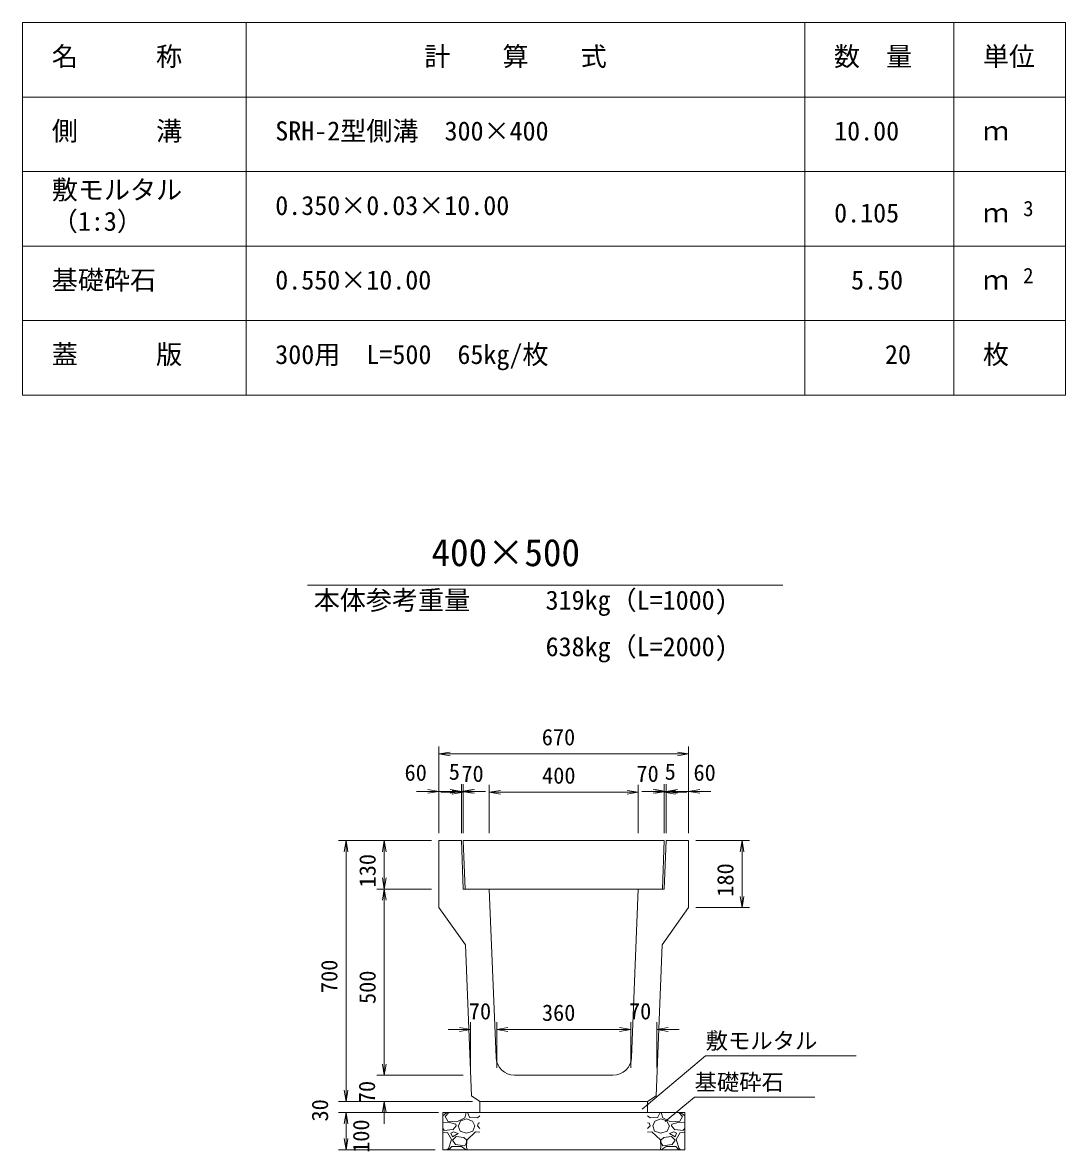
# Model space of a CAD drawing. Units: millimetres, scale not verified. Extents: x 0 to 84100, y 0 to 59400.
# Drawn here: x 31271 to 45271, y 29123 to 44274 of the extents above; entities that cross this region are included whole.
import ezdxf
from ezdxf.enums import TextEntityAlignment as Align

# ---------------------------------------------------------------- set-up
doc = ezdxf.new("R2010")
doc.units = ezdxf.units.MM
doc.header["$LTSCALE"] = 100
for name, color, linetype, lineweight in [('D-MTR-FRAM（材料表図枠）', 2, 'Continuous', 18), ('D-STR-DIM（寸法）', 7, 'Continuous', 18), ('D-STR-HTXT（旗揚げ）', 7, 'Continuous', 18), ('D-STR-STRn（構造物）', 7, 'Continuous', 18), ('D-STR（構造物外形線）', 1, 'Continuous', 18)]:
    doc.layers.add(name, color=color, linetype=linetype, lineweight=lineweight)
for name, color, linetype in [('D-MTR-TXT(文字列）', 7, 'Continuous'), ('D-STR-TXT（文字）', 7, 'Continuous'), ('D-TTL-TXT（文字）', 7, 'Continuous')]:
    doc.layers.add(name, color=color, linetype=linetype)
doc.styles.add('ＭＳ ゴシック', font='')
doc.styles.get('ＭＳ ゴシック').set_extended_font_data('MS Gothic')

msp = doc.modelspace()

# ---------------------------------------------------------------- linework, layer by layer
at = {"layer": 'D-MTR-FRAM（材料表図枠）'}
for p, q in [((31271.4, 44273.7), (45271.4, 44273.7)), ((31271.4, 39273.7), (31271.4, 44273.7)), ((34271.4, 39273.7), (34271.4, 44273.7)), ((41771.4, 39273.7), (41771.4, 44273.7)), ((43771.4, 41073.7), (43771.4, 44273.7)), ((43771.4, 39273.7), (43771.4, 44273.7)), ((45271.4, 39273.7), (45271.4, 44273.7)), ((31271.4, 43273.7), (45271.4, 43273.7)), ((31271.4, 42273.7), (45271.4, 42273.7)), ((31271.4, 41273.7), (45271.4, 41273.7)), ((31271.4, 40273.7), (45271.4, 40273.7)), ((31271.4, 39273.7), (45271.4, 39273.7))]:
    msp.add_line(p, q, dxfattribs=at)
at = {"layer": 'D-STR-DIM（寸法）'}
for p, q in [((36861.8, 33394.7), (36861.8, 34557.3)), ((40211.8, 33394.7), (40211.8, 34557.3)), ((36861.8, 34457.3), (37011.8, 34482.3)), ((37011.8, 34432.3), (36861.8, 34457.3)), ((36861.8, 34457.3), (37011.8, 34457.3)), ((40061.8, 34457.3), (37011.8, 34457.3)), ((40061.8, 34482.3), (40211.8, 34457.3)), ((40211.8, 34457.3), (40061.8, 34432.3)), ((40211.8, 34457.3), (40061.8, 34457.3)), ((36711.8, 33953.9), (36561.8, 33953.9)), ((36711.8, 33978.9), (36861.8, 33953.9)), ((36861.8, 33953.9), (36711.8, 33928.9)), ((36861.8, 33953.9), (36711.8, 33953.9)), ((36861.8, 33394.7), (36861.8, 34053.9)), ((37011.8, 33953.9), (36861.8, 33953.9)), ((37036.8, 33942.6), (36886.8, 33942.6)), ((37011.8, 33978.9), (37161.8, 33953.9)), ((37161.8, 33953.9), (37011.8, 33928.9)), ((37161.8, 33953.9), (37011.8, 33953.9)), ((37036.8, 33967.6), (37186.8, 33942.6)), ((37186.8, 33942.6), (37036.8, 33917.6)), ((37186.8, 33942.6), (37036.8, 33942.6)), ((37161.8, 33394.7), (37161.8, 34053.9)), ((37161.8, 33394.7), (37161.8, 34053.9)), ((37161.8, 33953.9), (37311.8, 33978.9)), ((37311.8, 33928.9), (37161.8, 33953.9)), ((37161.8, 33953.9), (37311.8, 33953.9)), ((37186.8, 33394.7), (37186.8, 34053.9)), ((37186.8, 33394.7), (37186.8, 34042.6)), ((37186.8, 33953.9), (37336.8, 33978.9)), ((37336.8, 33928.9), (37186.8, 33953.9)), ((37186.8, 33953.9), (37336.8, 33953.9)), ((37311.8, 33953.9), (37461.8, 33953.9)), ((37336.8, 33953.9), (37486.8, 33953.9)), ((37536.8, 33394.7), (37536.8, 34042.6)), ((37536.8, 33394.7), (37536.8, 34042.6)), ((37536.8, 33942.6), (37686.8, 33967.6)), ((37536.8, 33942.6), (37686.8, 33967.6)), ((37686.8, 33917.6), (37536.8, 33942.6)), ((37536.8, 33942.6), (37686.8, 33942.6)), ((37686.8, 33917.6), (37536.8, 33942.6)), ((37536.8, 33942.6), (37686.8, 33942.6)), ((37686.8, 33942.6), (39386.8, 33942.6)), ((37686.8, 33942.6), (37836.8, 33942.6)), ((39386.8, 33942.6), (39236.8, 33942.6)), ((39386.8, 33967.6), (39536.8, 33942.6)), ((39386.8, 33967.6), (39536.8, 33942.6)), ((39536.8, 33942.6), (39386.8, 33917.6)), ((39536.8, 33942.6), (39386.8, 33942.6)), ((39536.8, 33942.6), (39386.8, 33917.6)), ((39536.8, 33942.6), (39386.8, 33942.6)), ((39536.8, 33394.7), (39536.8, 34042.6)), ((39536.8, 33394.7), (39536.8, 34042.6)), ((39736.8, 33953.9), (39586.8, 33953.9)), ((39761.8, 33953.9), (39611.8, 33953.9)), ((39736.8, 33978.9), (39886.8, 33953.9)), ((39886.8, 33953.9), (39736.8, 33928.9)), ((39886.8, 33953.9), (39736.8, 33953.9)), ((39761.8, 33978.9), (39911.8, 33953.9)), ((39911.8, 33953.9), (39761.8, 33928.9)), ((39911.8, 33953.9), (39761.8, 33953.9)), ((39886.8, 33394.7), (39886.8, 34053.9)), ((39886.8, 33394.7), (39886.8, 34042.6)), ((39886.8, 33942.6), (40036.8, 33967.6)), ((40036.8, 33917.6), (39886.8, 33942.6)), ((39886.8, 33942.6), (40036.8, 33942.6)), ((39911.8, 33394.7), (39911.8, 34053.9)), ((39911.8, 33394.7), (39911.8, 34053.9)), ((39911.8, 33953.9), (40061.8, 33978.9)), ((40061.8, 33928.9), (39911.8, 33953.9)), ((39911.8, 33953.9), (40061.8, 33953.9)), ((40036.8, 33942.6), (40186.8, 33942.6)), ((40061.8, 33953.9), (40211.8, 33953.9)), ((40211.8, 33394.7), (40211.8, 34053.9)), ((40211.8, 33953.9), (40361.8, 33978.9)), ((40361.8, 33928.9), (40211.8, 33953.9)), ((40211.8, 33953.9), (40361.8, 33953.9)), ((40361.8, 33953.9), (40511.8, 33953.9)), ((36761.8, 33294.7), (35513.4, 33294.7)), ((35588.4, 33144.7), (35613.4, 33294.7)), ((35613.4, 33294.7), (35638.4, 33144.7)), ((35613.4, 33294.7), (35613.4, 33144.7)), ((36761.8, 33294.7), (36027, 33294.7)), ((36102, 33144.7), (36127, 33294.7)), ((36127, 33294.7), (36152, 33144.7)), ((36127, 33294.7), (36127, 33144.7)), ((40311.8, 33294.7), (41031.1, 33294.7)), ((40906.1, 33144.7), (40931.1, 33294.7)), ((40931.1, 33294.7), (40956.1, 33144.7)), ((40931.1, 33294.7), (40931.1, 33144.7)), ((35613.4, 33144.7), (35613.4, 29944.7)), ((36127, 33144.7), (36127, 32794.7)), ((40931.1, 33144.7), (40931.1, 32544.7)), ((36127, 32644.7), (36102, 32794.7)), ((36152, 32794.7), (36127, 32644.7)), ((36127, 32644.7), (36127, 32794.7)), ((36761.8, 32644.7), (36027, 32644.7)), ((36761.8, 32644.7), (36027, 32644.7)), ((36102, 32494.7), (36127, 32644.7)), ((36127, 32644.7), (36152, 32494.7)), ((36127, 32644.7), (36127, 32494.7)), ((36127, 32494.7), (36127, 30294.7)), ((40931.1, 32394.7), (40906.1, 32544.7)), ((40956.1, 32544.7), (40931.1, 32394.7)), ((40931.1, 32394.7), (40931.1, 32544.7)), ((40311.8, 32394.7), (41031.1, 32394.7)), ((37136.8, 30758.8), (36986.8, 30758.8)), ((37136.8, 30783.8), (37286.8, 30758.8)), ((37286.8, 30758.8), (37136.8, 30733.8)), ((37286.8, 30758.8), (37136.8, 30758.8)), ((37286.8, 30244.7), (37286.8, 30858.8)), ((37636.8, 30244.7), (37636.8, 30858.8)), ((37636.8, 30244.7), (37636.8, 30858.8)), ((37636.8, 30758.8), (37786.8, 30783.8)), ((37636.8, 30758.8), (37786.8, 30783.8)), ((37786.8, 30733.8), (37636.8, 30758.8)), ((37636.8, 30758.8), (37786.8, 30758.8)), ((37786.8, 30733.8), (37636.8, 30758.8)), ((37636.8, 30758.8), (37786.8, 30758.8)), ((37786.8, 30758.8), (39286.8, 30758.8)), ((37786.8, 30758.8), (37936.8, 30758.8)), ((39286.8, 30758.8), (39136.8, 30758.8)), ((39286.8, 30783.8), (39436.8, 30758.8)), ((39286.8, 30783.8), (39436.8, 30758.8)), ((39436.8, 30758.8), (39286.8, 30733.8)), ((39436.8, 30758.8), (39286.8, 30758.8)), ((39436.8, 30758.8), (39286.8, 30733.8)), ((39436.8, 30758.8), (39286.8, 30758.8)), ((39436.8, 30244.7), (39436.8, 30858.8)), ((39436.8, 30244.7), (39436.8, 30858.8)), ((39786.8, 30244.7), (39786.8, 30858.8)), ((39786.8, 30758.8), (39936.8, 30783.8)), ((39936.8, 30733.8), (39786.8, 30758.8)), ((39786.8, 30758.8), (39936.8, 30758.8)), ((39936.8, 30758.8), (40086.8, 30758.8)), ((36127, 30294.7), (36127, 30444.7)), ((36127, 30144.7), (36102, 30294.7)), ((36127, 30144.7), (36102, 30294.7)), ((36152, 30294.7), (36127, 30144.7)), ((36127, 30144.7), (36127, 30294.7)), ((36152, 30294.7), (36127, 30144.7)), ((36127, 30144.7), (36127, 30294.7)), ((35613.4, 29944.7), (35613.4, 30094.7)), ((37186.8, 30144.7), (36027, 30144.7)), ((37186.8, 30144.7), (36027, 30144.7)), ((35613.4, 29794.7), (35588.4, 29944.7)), ((35613.4, 29794.7), (35588.4, 29944.7)), ((35638.4, 29944.7), (35613.4, 29794.7)), ((35613.4, 29794.7), (35613.4, 29944.7)), ((35638.4, 29944.7), (35613.4, 29794.7)), ((35613.4, 29794.7), (35613.4, 29944.7)), ((37311.8, 29794.7), (35513.4, 29794.7)), ((37311.8, 29794.7), (35513.4, 29794.7)), ((37311.8, 29794.7), (36027, 29794.7)), ((36102, 29644.7), (36127, 29794.7)), ((36127, 29794.7), (36152, 29644.7)), ((36127, 29794.7), (36127, 29644.7)), ((36811.8, 29644.7), (35513.4, 29644.7)), ((36856.8, 29644.7), (35513.4, 29644.7)), ((35588.4, 29494.7), (35613.4, 29644.7)), ((35588.4, 29494.7), (35613.4, 29644.7)), ((35613.4, 29644.7), (35638.4, 29494.7)), ((35613.4, 29644.7), (35613.4, 29494.7)), ((35613.4, 29644.7), (35638.4, 29494.7)), ((35613.4, 29644.7), (35613.4, 29494.7)), ((36127, 29644.7), (36127, 29494.7)), ((35613.4, 29494.7), (35613.4, 29344.7)), ((35613.4, 29494.7), (35613.4, 29294.7)), ((35613.4, 29144.7), (35588.4, 29294.7)), ((35638.4, 29294.7), (35613.4, 29144.7)), ((35613.4, 29144.7), (35613.4, 29294.7)), ((36811.8, 29144.7), (35513.4, 29144.7))]:
    msp.add_line(p, q, dxfattribs=at)
at = {"layer": 'D-STR-HTXT（旗揚げ）'}
for p, q in [((35097.6, 36723), (41476, 36723)), ((39589, 29690.8), (40441.6, 30407.1)), ((42464.3, 30407.1), (40441.6, 30407.1)), ((39898.5, 29522.2), (40291.8, 29851.9)), ((41908.7, 29851.9), (40291.8, 29851.9))]:
    msp.add_line(p, q, dxfattribs=at)
at = {"layer": 'D-STR-STRn（構造物）'}
for p, q in [((37411.8, 29794.7), (37411.8, 29644.7)), ((39661.8, 29794.7), (39661.8, 29644.7)), ((37411.8, 29644.7), (36911.8, 29644.7)), ((36911.8, 29644.7), (36911.8, 29144.7)), ((36911.8, 29601.2), (36968.1, 29644.7)), ((36942.7, 29589.5), (36992.3, 29644.7)), ((36978.6, 29529.2), (36943.6, 29589.2)), ((37207.9, 29574.1), (37102.9, 29519.1)), ((37152.7, 29534.4), (37232.7, 29559.4)), ((37227.8, 29644.4), (37207.8, 29574.4)), ((37232.5, 29559.4), (37312.5, 29529.4)), ((37244.9, 29644.7), (37271.8, 29580.6)), ((37272.4, 29579.2), (37377.4, 29574.2)), ((37377.7, 29574.8), (37411.8, 29601.2)), ((39661.8, 29644.7), (37411.8, 29644.7)), ((39661.8, 29644.7), (40161.8, 29644.7)), ((39695.9, 29574.8), (39661.8, 29601.2)), ((39801.2, 29579.2), (39696.2, 29574.2)), ((39841.1, 29559.4), (39761.1, 29529.4)), ((39828.7, 29644.7), (39801.7, 29580.6)), ((39920.9, 29534.4), (39840.9, 29559.4)), ((39845.8, 29644.4), (39865.8, 29574.4)), ((39865.7, 29574.1), (39970.7, 29519.1)), ((40130.9, 29589.5), (40081.2, 29644.7)), ((40094.9, 29529.2), (40129.9, 29589.2)), ((40161.8, 29601.2), (40105.5, 29644.7)), ((40161.8, 29644.7), (40161.8, 29144.7)), ((36988.1, 29513.9), (36911.8, 29505.8)), ((36932.5, 29406.1), (36911.8, 29428.7)), ((37047.3, 29414.8), (36932.3, 29404.8)), ((37102.3, 29520.5), (36977.3, 29530.5)), ((37087.5, 29489.7), (36987.5, 29514.7)), ((37092.7, 29464.5), (37047.7, 29414.5)), ((37092.7, 29464.1), (37087.7, 29489.1)), ((37117.2, 29464.6), (37147.2, 29394.6)), ((37122.5, 29464.4), (37152.5, 29534.4)), ((37147.3, 29394.1), (37232.3, 29369.1)), ((37232.9, 29369.2), (37317.9, 29394.2)), ((37312.7, 29529.3), (37342.7, 29464.3)), ((37317.5, 29394.7), (37342.5, 29464.7)), ((37411.8, 29428.7), (37377.5, 29466.1)), ((37377.6, 29464.6), (37392.6, 29504.6)), ((37411.8, 29505.8), (37393.1, 29503.9)), ((39661.8, 29505.8), (39680.5, 29503.9)), ((39661.8, 29428.7), (39696.1, 29466.1)), ((39696, 29464.6), (39681, 29504.6)), ((39760.8, 29529.3), (39730.8, 29464.3)), ((39756.1, 29394.7), (39731.1, 29464.7)), ((39840.6, 29369.2), (39755.6, 29394.2)), ((39926.3, 29394.1), (39841.3, 29369.1)), ((39951, 29464.4), (39921, 29534.4)), ((39956.4, 29464.6), (39926.4, 29394.6)), ((39971.2, 29520.5), (40096.2, 29530.5)), ((39980.9, 29464.1), (39985.9, 29489.1)), ((39980.9, 29464.5), (40025.9, 29414.5)), ((39986.1, 29489.7), (40086.1, 29514.7)), ((40026.3, 29414.8), (40141.3, 29404.8)), ((40085.5, 29513.9), (40161.8, 29505.8)), ((40141.1, 29406.1), (40161.8, 29428.7)), ((36972.8, 29373.9), (36911.8, 29379)), ((37028.8, 29284.7), (36973.8, 29374.7)), ((36987.7, 29159.3), (37027.7, 29284.3)), ((37022.5, 29369.5), (37042.5, 29319.5)), ((37057.6, 29384.3), (37022.6, 29369.3)), ((37042.5, 29319.6), (37117.5, 29364.6)), ((37042.5, 29274.6), (37082.5, 29214.6)), ((37092.6, 29324.4), (37042.6, 29274.4)), ((37117.8, 29364.5), (37057.8, 29384.5)), ((37193.2, 29309.7), (37093.2, 29324.7)), ((37233.7, 29273.4), (37193.7, 29308.4)), ((37207.8, 29199.5), (37232.8, 29244.5)), ((37237.4, 29279.7), (37232.4, 29174.7)), ((37232.7, 29244.5), (37232.7, 29274.5)), ((37352.8, 29384.4), (37237.8, 29279.4)), ((37411.8, 29379), (37352.8, 29383.9)), ((39661.8, 29379), (39720.8, 29383.9)), ((39720.8, 29384.4), (39835.8, 29279.4)), ((39836.1, 29279.7), (39841.1, 29174.7)), ((39839.9, 29273.4), (39879.9, 29308.4)), ((39865.8, 29199.5), (39840.8, 29244.5)), ((39840.9, 29244.5), (39840.9, 29274.5)), ((39880.3, 29309.7), (39980.3, 29324.7)), ((39955.8, 29364.5), (40015.8, 29384.5)), ((40031.1, 29319.6), (39956.1, 29364.6)), ((39980.9, 29324.4), (40030.9, 29274.4)), ((40031.1, 29274.6), (39991.1, 29214.6)), ((40016, 29384.3), (40051, 29369.3)), ((40051.1, 29369.5), (40031.1, 29319.5)), ((40044.8, 29284.7), (40099.8, 29374.7)), ((40085.9, 29159.3), (40045.9, 29284.3)), ((40100.8, 29373.9), (40161.8, 29379)), ((36911.8, 29144.7), (40161.8, 29144.7)), ((36968.1, 29144.7), (36987.7, 29159.8)), ((36992.3, 29144.7), (37032.7, 29189.5)), ((37032.7, 29189.5), (37162.7, 29189.5)), ((37082.8, 29214.2), (37207.8, 29199.2)), ((37162.5, 29190.6), (37227.5, 29145.6)), ((37231.8, 29175.6), (37244.9, 29144.7)), ((39841.7, 29175.6), (39828.7, 29144.7)), ((39911.1, 29190.6), (39846.1, 29145.6)), ((39990.8, 29214.2), (39865.8, 29199.2)), ((40040.9, 29189.5), (39910.9, 29189.5)), ((40081.2, 29144.7), (40040.9, 29189.5)), ((40105.5, 29144.7), (40085.9, 29159.8))]:
    msp.add_line(p, q, dxfattribs=at)
at = {"layer": 'D-STR（構造物外形線）'}
for p, q in [((36861.8, 32394.7), (36861.8, 33294.7)), ((37161.8, 33294.7), (36861.8, 33294.7)), ((37161.8, 33294.7), (37186.8, 32644.7)), ((37186.8, 33294.7), (37211.8, 32644.7)), ((37186.8, 33294.7), (39886.8, 33294.7)), ((39886.8, 33294.7), (39861.8, 32644.7)), ((39911.8, 33294.7), (39886.8, 32644.7)), ((39911.8, 33294.7), (40211.8, 33294.7)), ((40211.8, 32394.7), (40211.8, 33294.7)), ((37186.8, 32644.7), (37536.8, 32644.7)), ((37211.8, 32644.7), (39861.8, 32644.7)), ((37536.8, 32644.7), (37627.2, 30384.7)), ((39446.4, 30384.7), (39536.8, 32644.7)), ((39536.8, 32644.7), (39886.8, 32644.7)), ((36861.8, 32394.7), (37216.8, 31894.7)), ((39856.8, 31894.7), (40211.8, 32394.7)), ((37216.8, 31894.7), (37297.8, 29869.7)), ((39775.8, 29869.7), (39856.8, 31894.7)), ((37877, 30144.7), (39196.6, 30144.7)), ((37411.8, 29794.7), (37297.8, 29869.7)), ((39661.8, 29794.7), (39775.8, 29869.7)), ((37411.8, 29794.7), (39661.8, 29794.7))]:
    msp.add_line(p, q, dxfattribs=at)
for centre, start, end in [((37877, 30394.7), 182.29061, 270), ((39196.6, 30394.7), 270, 357.70939)]:
    msp.add_arc(centre, 250, start, end, dxfattribs=at)

# ---------------------------------------------------------------- texts
at = {"layer": 'D-MTR-TXT(文字列）', "style": 'ＭＳ ゴシック'}
for s, height, p in [('名\u3000\u3000\u3000称', 256.6, (31663.6, 43614)), ('計\u3000\u3000算\u3000\u3000式', 256.6, (36664.4, 43614)), ('数\u3000量', 256.6, (42163.6, 43614)), ('単位', 256.6, (44163.6, 43614)), ('側\u3000\u3000\u3000溝', 256.6, (31663.6, 42614)), ('SRH-2型側溝\u3000300×400', 256.6, (34663.6, 42614)), ('10.00', 256.6, (42166.3, 42614)), ('ｍ', 256.6, (44163.6, 42614)), ('敷モルタル', 256.6, (31663.6, 41824.1)), ('0.350×0.03×10.00', 256.6, (34663.6, 41614)), ('0.105', 256.6, (42166.3, 41514)), ('3', 205.3, (44703.9, 41614.5)), ('（1:3）', 256.6, (31663.6, 41401.8)), ('ｍ', 256.6, (44163.6, 41514)), ('基礎砕石', 256.6, (31663.6, 40614)), ('0.550×10.00', 256.6, (34663.6, 40614)), ('5.50', 256.6, (42393.8, 40614)), ('2', 205.3, (44703.9, 40714.5)), ('ｍ', 256.6, (44163.6, 40614)), ('蓋\u3000\u3000\u3000版', 256.6, (31663.6, 39614)), ('300用\u3000L=500  65kg/枚', 256.6, (34663.6, 39614)), ('20', 256.6, (42848.6, 39614)), ('枚', 256.6, (44163.6, 39614)), ('本体参考重量', 256.6, (35180.7, 36316.3)), ('319kg（L=1000)', 256.6, (38292.7, 36316.3)), ('638kg（L=2000)', 256.6, (38292.7, 35692.2))]:
    msp.add_text(s, height=height, dxfattribs=at).set_placement(p, align=Align.BOTTOM_LEFT)
at = {"layer": 'D-STR-DIM（寸法）', "style": 'ＭＳ ゴシック'}
for s, p in [('670', (38241.4, 34507.3)), ('60', (36399.4, 34031.3)), ('5', (36993.4, 34044.9)), ('70', (37162.3, 34016.4)), ('400', (38245.9, 33992.6)), ('70', (39512.3, 34016.4)), ('5', (39891.4, 34044.9)), ('60', (40278.2, 34031.3)), ('70', (37262.3, 30828.7)), ('360', (38243.6, 30808.8)), ('70', (39412.3, 30828.7))]:
    msp.add_text(s, height=219.9, dxfattribs=at).set_placement(p, align=Align.BOTTOM_LEFT)
for s, p in [('130', (36077, 32665.9)), ('180', (40881.1, 32540.9)), ('700', (35563.4, 31247.7)), ('500', (36077, 31101.5)), ('70', (36069.2, 29770.2)), ('30', (35438.4, 29524)), ('100', (35990.9, 29103.1))]:
    msp.add_text(s, height=219.9, rotation=90, dxfattribs=at).set_placement(p, align=Align.BOTTOM_LEFT)
at = {"layer": 'D-STR-TXT（文字）', "style": 'ＭＳ ゴシック'}
for s, p in [('敷モルタル', (40441.6, 30432.1)), ('基礎砕石', (40291.8, 29876.9))]:
    msp.add_text(s, height=219.9, dxfattribs=at).set_placement(p, align=Align.BOTTOM_LEFT)
at = {"layer": 'D-TTL-TXT（文字）', "style": 'ＭＳ ゴシック'}
msp.add_text('400×500', height=366.6, dxfattribs=at).set_placement((36760.2, 36867.8), align=Align.BOTTOM_LEFT)

doc.saveas('drawing.dxf')
